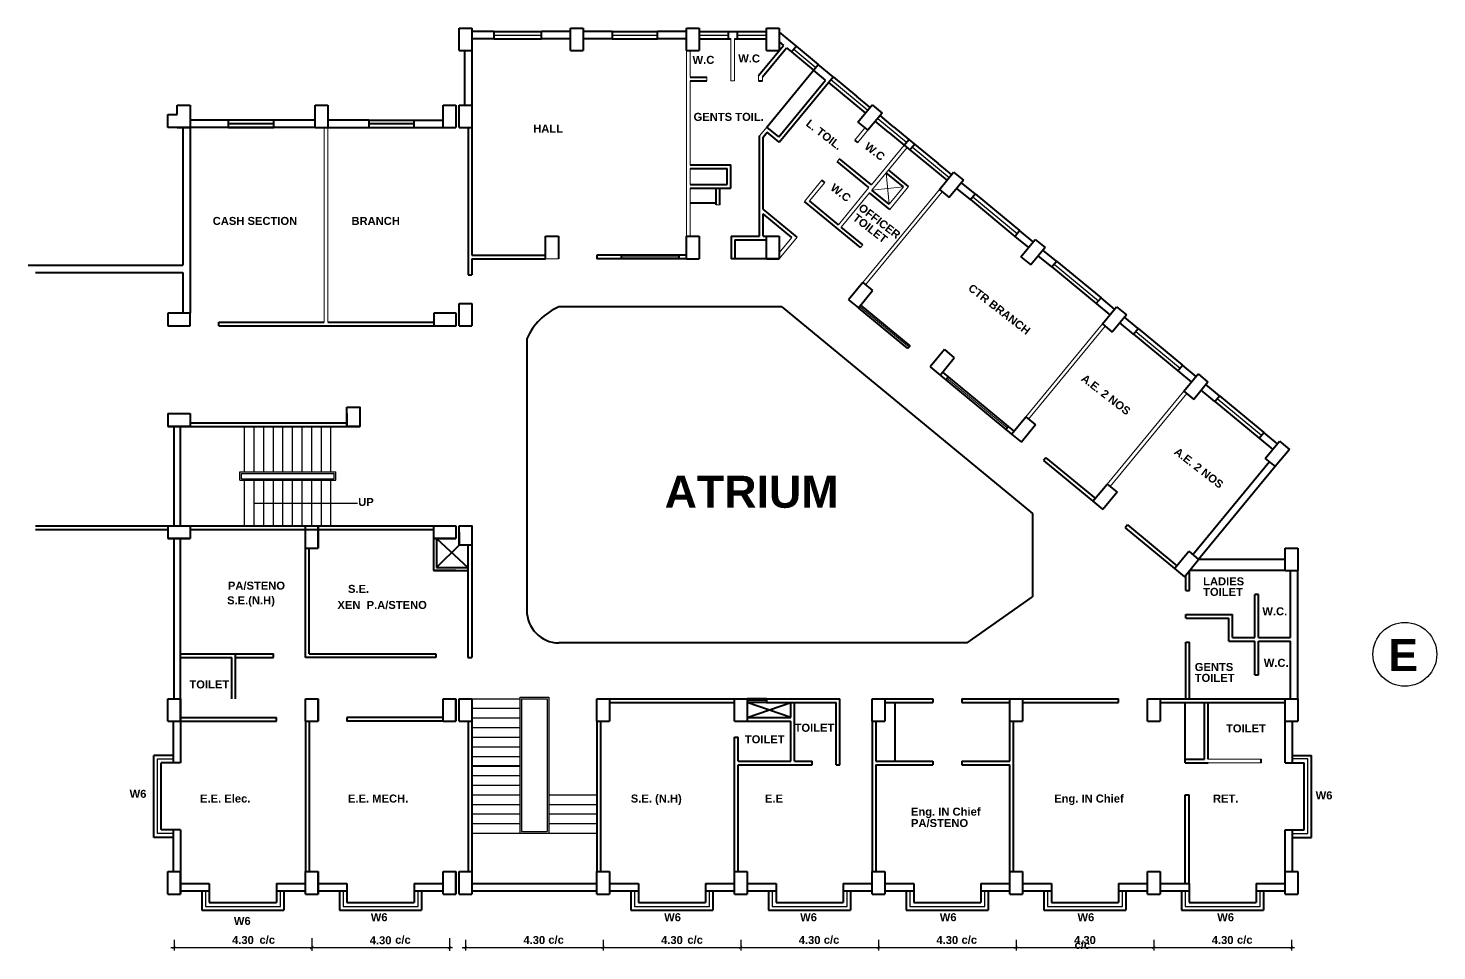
# Model space of a CAD drawing. Header units: inches. Extents: x 1352 to 5457, y 84 to 1168.
# Drawn here: x 2295.65 to 2339.65, y 312.52 to 341.34 of the extents above; entities that cross this region are included whole.
import ezdxf

# ---------------------------------------------------------------- set-up
doc = ezdxf.new("R2010")
doc.units = ezdxf.units.IN
doc.header["$MEASUREMENT"] = 0
doc.header["$PDMODE"] = 35
doc.header["$PDSIZE"] = -0.5
doc.linetypes.add('DASHED2', pattern=[0.375, 0.25, -0.125])
for name, color, linetype, lineweight in [('col', 250, 'Continuous', 40), ('hatch', 250, 'DASHED2', 9), ('text', 250, 'Continuous', 30), ('wall', 7, 'Continuous', 40), ('win', 250, 'Continuous', 30)]:
    doc.layers.add(name, color=color, linetype=linetype, lineweight=lineweight)
doc.styles.get("Standard").update_dxf_attribs({"font": 'arialbd.ttf', "height": 1.5})
doc.dimstyles.get("Standard").update_dxf_attribs({"dimtxt": 0.25, "dimasz": 0.1, "dimexe": 0.1, "dimexo": 0.1, "dimgap": 0.1, "dimtad": 1, "dimzin": 0, "dimdsep": 46, "dimtxsty": 'Standard', "dimblk": 'ARCHTICK', "dimcen": 0.1, "dimdle": 0.1, "dimclrd": 256, "dimadec": 0, "dimazin": 0, "dimtfac": 1, "dimtofl": 0, "dimtmove": 2, "dimatfit": 3, "dimfxl": 1, "dimtolj": 1, "dimtzin": 0, "dimlwd": -1, "dimarcsym": 0})

# ---------------------------------------------------------------- blocks, each defined once
blk = doc.blocks.new('_ArchTick')
at = {"color": 0, "linetype": 'ByBlock', "const_width": 0.15}
blk.add_lwpolyline([(-0.5, -0.5), (0.5, 0.5)], dxfattribs=at)
blk = doc.blocks.new('*D503')
at = {"layer": 'Defpoints', "color": 0, "linetype": 'Continuous', "transparency": 16777216}
for p in [(2300.207, 312.972), (2304.507, 312.972), (2304.507, 312.632)]:
    blk.add_point(p, dxfattribs=at)
at = {"layer": 'text', "color": 0, "linetype": 'Continuous', "lineweight": -2, "transparency": 16777216}
for p, q in [((2300.207, 312.872), (2300.207, 312.532)), ((2304.507, 312.872), (2304.507, 312.532))]:
    blk.add_line(p, q, dxfattribs=at)
at = {"layer": 'text', "linetype": 'Continuous', "transparency": 16777216}
blk.add_line((2300.107, 312.632), (2304.607, 312.632), dxfattribs=at)
at = {"layer": 'text', "linetype": 'Continuous', "transparency": 16777216, "xscale": 0.1, "yscale": 0.1, "zscale": 0.1, "rotation": 180}
blk.add_blockref('_ArchTick', (2300.207, 312.632), dxfattribs=at)
at = {"layer": 'text', "linetype": 'Continuous', "transparency": 16777216, "xscale": 0.1, "yscale": 0.1, "zscale": 0.1}
blk.add_blockref('_ArchTick', (2304.507, 312.632), dxfattribs=at)
at = {"layer": 'text', "color": 0, "linetype": 'Continuous', "transparency": 16777216, "insert": (2302.357, 312.859), "char_height": 0.25, "attachment_point": 5}
blk.add_mtext('\\A1;4.30', dxfattribs=at)
blk = doc.blocks.new('*D504')
at = {"layer": 'Defpoints', "color": 0, "linetype": 'Continuous', "transparency": 16777216}
for p in [(2309.307, 312.972), (2313.607, 312.972), (2313.607, 312.632)]:
    blk.add_point(p, dxfattribs=at)
at = {"layer": 'text', "color": 0, "linetype": 'Continuous', "lineweight": -2, "transparency": 16777216}
for p, q in [((2309.307, 312.872), (2309.307, 312.532)), ((2313.607, 312.872), (2313.607, 312.532))]:
    blk.add_line(p, q, dxfattribs=at)
at = {"layer": 'text', "linetype": 'Continuous', "transparency": 16777216}
blk.add_line((2309.207, 312.632), (2313.707, 312.632), dxfattribs=at)
at = {"layer": 'text', "linetype": 'Continuous', "transparency": 16777216, "xscale": 0.1, "yscale": 0.1, "zscale": 0.1, "rotation": 180}
blk.add_blockref('_ArchTick', (2309.307, 312.632), dxfattribs=at)
at = {"layer": 'text', "linetype": 'Continuous', "transparency": 16777216, "xscale": 0.1, "yscale": 0.1, "zscale": 0.1}
blk.add_blockref('_ArchTick', (2313.607, 312.632), dxfattribs=at)
at = {"layer": 'text', "color": 0, "linetype": 'Continuous', "transparency": 16777216, "insert": (2311.457, 312.859), "char_height": 0.25, "attachment_point": 5}
blk.add_mtext('\\A1;4.30', dxfattribs=at)
blk = doc.blocks.new('*D505')
at = {"layer": 'Defpoints', "color": 0, "linetype": 'Continuous', "transparency": 16777216}
for p in [(2313.607, 312.972), (2317.907, 312.972), (2317.907, 312.632)]:
    blk.add_point(p, dxfattribs=at)
at = {"layer": 'text', "color": 0, "linetype": 'Continuous', "lineweight": -2, "transparency": 16777216}
for p, q in [((2313.607, 312.872), (2313.607, 312.532)), ((2317.907, 312.872), (2317.907, 312.532))]:
    blk.add_line(p, q, dxfattribs=at)
at = {"layer": 'text', "linetype": 'Continuous', "transparency": 16777216}
blk.add_line((2313.507, 312.632), (2318.007, 312.632), dxfattribs=at)
at = {"layer": 'text', "linetype": 'Continuous', "transparency": 16777216, "xscale": 0.1, "yscale": 0.1, "zscale": 0.1, "rotation": 180}
blk.add_blockref('_ArchTick', (2313.607, 312.632), dxfattribs=at)
at = {"layer": 'text', "linetype": 'Continuous', "transparency": 16777216, "xscale": 0.1, "yscale": 0.1, "zscale": 0.1}
blk.add_blockref('_ArchTick', (2317.907, 312.632), dxfattribs=at)
at = {"layer": 'text', "color": 0, "linetype": 'Continuous', "transparency": 16777216, "insert": (2315.757, 312.859), "char_height": 0.25, "attachment_point": 5}
blk.add_mtext('\\A1;4.30', dxfattribs=at)
blk = doc.blocks.new('*D506')
at = {"layer": 'Defpoints', "color": 0, "linetype": 'Continuous', "transparency": 16777216}
for p in [(2317.907, 312.972), (2322.207, 312.972), (2322.207, 312.632)]:
    blk.add_point(p, dxfattribs=at)
at = {"layer": 'text', "color": 0, "linetype": 'Continuous', "lineweight": -2, "transparency": 16777216}
for p, q in [((2317.907, 312.872), (2317.907, 312.532)), ((2322.207, 312.872), (2322.207, 312.532))]:
    blk.add_line(p, q, dxfattribs=at)
at = {"layer": 'text', "linetype": 'Continuous', "transparency": 16777216}
blk.add_line((2317.807, 312.632), (2322.307, 312.632), dxfattribs=at)
at = {"layer": 'text', "linetype": 'Continuous', "transparency": 16777216, "xscale": 0.1, "yscale": 0.1, "zscale": 0.1, "rotation": 180}
blk.add_blockref('_ArchTick', (2317.907, 312.632), dxfattribs=at)
at = {"layer": 'text', "linetype": 'Continuous', "transparency": 16777216, "xscale": 0.1, "yscale": 0.1, "zscale": 0.1}
blk.add_blockref('_ArchTick', (2322.207, 312.632), dxfattribs=at)
at = {"layer": 'text', "color": 0, "linetype": 'Continuous', "transparency": 16777216, "insert": (2320.057, 312.859), "char_height": 0.25, "attachment_point": 5}
blk.add_mtext('\\A1;4.30', dxfattribs=at)
blk = doc.blocks.new('*D507')
at = {"layer": 'Defpoints', "color": 0, "linetype": 'Continuous', "transparency": 16777216}
for p in [(2322.207, 312.972), (2326.507, 312.972), (2326.507, 312.632)]:
    blk.add_point(p, dxfattribs=at)
at = {"layer": 'text', "color": 0, "linetype": 'Continuous', "lineweight": -2, "transparency": 16777216}
for p, q in [((2322.207, 312.872), (2322.207, 312.532)), ((2326.507, 312.872), (2326.507, 312.532))]:
    blk.add_line(p, q, dxfattribs=at)
at = {"layer": 'text', "linetype": 'Continuous', "transparency": 16777216}
blk.add_line((2322.107, 312.632), (2326.607, 312.632), dxfattribs=at)
at = {"layer": 'text', "linetype": 'Continuous', "transparency": 16777216, "xscale": 0.1, "yscale": 0.1, "zscale": 0.1, "rotation": 180}
blk.add_blockref('_ArchTick', (2322.207, 312.632), dxfattribs=at)
at = {"layer": 'text', "linetype": 'Continuous', "transparency": 16777216, "xscale": 0.1, "yscale": 0.1, "zscale": 0.1}
blk.add_blockref('_ArchTick', (2326.507, 312.632), dxfattribs=at)
at = {"layer": 'text', "color": 0, "linetype": 'Continuous', "transparency": 16777216, "insert": (2324.357, 312.859), "char_height": 0.25, "attachment_point": 5}
blk.add_mtext('\\A1;4.30', dxfattribs=at)
blk = doc.blocks.new('*D508')
at = {"layer": 'Defpoints', "color": 0, "linetype": 'Continuous', "transparency": 16777216}
for p in [(2326.507, 312.972), (2330.807, 312.972), (2330.807, 312.632)]:
    blk.add_point(p, dxfattribs=at)
at = {"layer": 'text', "color": 0, "linetype": 'Continuous', "lineweight": -2, "transparency": 16777216}
for p, q in [((2326.507, 312.872), (2326.507, 312.532)), ((2330.807, 312.872), (2330.807, 312.532))]:
    blk.add_line(p, q, dxfattribs=at)
at = {"layer": 'text', "linetype": 'Continuous', "transparency": 16777216}
blk.add_line((2326.407, 312.632), (2330.907, 312.632), dxfattribs=at)
at = {"layer": 'text', "linetype": 'Continuous', "transparency": 16777216, "xscale": 0.1, "yscale": 0.1, "zscale": 0.1, "rotation": 180}
blk.add_blockref('_ArchTick', (2326.507, 312.632), dxfattribs=at)
at = {"layer": 'text', "linetype": 'Continuous', "transparency": 16777216, "xscale": 0.1, "yscale": 0.1, "zscale": 0.1}
blk.add_blockref('_ArchTick', (2330.807, 312.632), dxfattribs=at)
at = {"layer": 'text', "color": 0, "linetype": 'Continuous', "transparency": 16777216, "insert": (2328.657, 312.859), "char_height": 0.25, "attachment_point": 5}
blk.add_mtext('\\A1;4.30', dxfattribs=at)
blk = doc.blocks.new('*D509')
at = {"layer": 'Defpoints', "color": 0, "linetype": 'Continuous', "transparency": 16777216}
for p in [(2330.807, 312.972), (2335.107, 312.972), (2335.107, 312.632)]:
    blk.add_point(p, dxfattribs=at)
at = {"layer": 'text', "color": 0, "linetype": 'Continuous', "lineweight": -2, "transparency": 16777216}
for p, q in [((2330.807, 312.872), (2330.807, 312.532)), ((2335.107, 312.872), (2335.107, 312.532))]:
    blk.add_line(p, q, dxfattribs=at)
at = {"layer": 'text', "linetype": 'Continuous', "transparency": 16777216}
blk.add_line((2330.707, 312.632), (2335.207, 312.632), dxfattribs=at)
at = {"layer": 'text', "linetype": 'Continuous', "transparency": 16777216, "xscale": 0.1, "yscale": 0.1, "zscale": 0.1, "rotation": 180}
blk.add_blockref('_ArchTick', (2330.807, 312.632), dxfattribs=at)
at = {"layer": 'text', "linetype": 'Continuous', "transparency": 16777216, "xscale": 0.1, "yscale": 0.1, "zscale": 0.1}
blk.add_blockref('_ArchTick', (2335.107, 312.632), dxfattribs=at)
at = {"layer": 'text', "color": 0, "linetype": 'Continuous', "transparency": 16777216, "insert": (2332.957, 312.859), "char_height": 0.25, "attachment_point": 5}
blk.add_mtext('\\A1;4.30', dxfattribs=at)
blk = doc.blocks.new('*D510')
at = {"layer": 'Defpoints', "color": 0, "linetype": 'Continuous', "transparency": 16777216}
for p in [(2304.507, 313.02), (2308.807, 313.02), (2308.807, 312.624)]:
    blk.add_point(p, dxfattribs=at)
at = {"layer": 'text', "color": 0, "linetype": 'Continuous', "lineweight": -2, "transparency": 16777216}
for p, q in [((2304.507, 312.92), (2304.507, 312.524)), ((2308.807, 312.92), (2308.807, 312.524))]:
    blk.add_line(p, q, dxfattribs=at)
at = {"layer": 'text', "linetype": 'Continuous', "transparency": 16777216}
blk.add_line((2304.407, 312.624), (2308.907, 312.624), dxfattribs=at)
at = {"layer": 'text', "linetype": 'Continuous', "transparency": 16777216, "xscale": 0.1, "yscale": 0.1, "zscale": 0.1, "rotation": 180}
blk.add_blockref('_ArchTick', (2304.507, 312.624), dxfattribs=at)
at = {"layer": 'text', "linetype": 'Continuous', "transparency": 16777216, "xscale": 0.1, "yscale": 0.1, "zscale": 0.1}
blk.add_blockref('_ArchTick', (2308.807, 312.624), dxfattribs=at)
at = {"layer": 'text', "color": 0, "linetype": 'Continuous', "transparency": 16777216, "insert": (2306.657, 312.852), "char_height": 0.25, "attachment_point": 5}
blk.add_mtext('\\A1;4.30', dxfattribs=at)

msp = doc.modelspace()

# ---------------------------------------------------------------- linework, layer by layer
at = {"layer": 'col'}
for p, q in [((2309.107, 341.339), (2309.507, 341.339)), ((2309.107, 340.639), (2309.107, 341.339)), ((2309.507, 341.339), (2309.507, 340.639)), ((2312.585, 341.339), (2312.985, 341.339)), ((2312.585, 340.639), (2312.585, 341.339)), ((2312.985, 341.339), (2312.985, 340.639)), ((2316.209, 341.337), (2316.609, 341.337)), ((2316.209, 340.637), (2316.209, 341.337)), ((2316.609, 341.337), (2316.609, 340.637)), ((2318.709, 341.339), (2319.109, 341.339)), ((2318.709, 340.639), (2318.709, 341.339)), ((2319.109, 341.339), (2319.109, 340.639)), ((2309.107, 340.639), (2309.507, 340.639)), ((2309.107, 340.639), (2309.507, 340.639)), ((2312.585, 340.639), (2312.985, 340.639)), ((2312.585, 340.639), (2312.985, 340.639)), ((2316.209, 340.637), (2316.609, 340.637)), ((2318.465, 339.859), (2319.242, 340.801)), ((2318.58, 339.818), (2319.331, 340.727)), ((2318.709, 340.639), (2319.109, 340.639)), ((2319.487, 340.598), (2319.634, 340.776)), ((2318.717, 338.252), (2320.328, 340.203)), ((2319.091, 337.943), (2320.555, 339.717)), ((2320.644, 339.644), (2320.791, 339.821)), ((2319.107, 337.781), (2320.644, 339.644)), ((2300.307, 338.939), (2300.707, 338.939)), ((2300.307, 338.639), (2300.307, 338.939)), ((2300.707, 338.939), (2300.707, 338.239)), ((2304.609, 338.939), (2305.009, 338.939)), ((2304.609, 338.239), (2304.609, 338.939)), ((2305.009, 338.939), (2305.009, 338.239)), ((2308.607, 338.939), (2309.007, 338.939)), ((2308.607, 338.239), (2308.607, 338.939)), ((2309.007, 338.939), (2309.007, 338.239)), ((2309.107, 338.939), (2309.507, 338.939)), ((2309.107, 338.239), (2309.107, 338.939)), ((2309.507, 338.939), (2309.507, 334.254)), ((2321.565, 338.403), (2322.011, 338.943)), ((2322.011, 338.943), (2322.319, 338.689)), ((2300.007, 338.239), (2300.007, 338.639)), ((2300.007, 338.639), (2300.307, 338.639)), ((2321.565, 338.403), (2321.874, 338.149)), ((2322.319, 338.689), (2321.874, 338.149)), ((2300.707, 338.239), (2300.007, 338.239)), ((2300.307, 338.239), (2300.707, 338.239)), ((2300.307, 338.239), (2300.707, 338.239)), ((2304.609, 338.239), (2305.009, 338.239)), ((2304.609, 338.239), (2308.607, 338.239)), ((2308.607, 338.239), (2309.007, 338.239)), ((2308.607, 338.239), (2309.007, 338.239)), ((2309.107, 338.239), (2309.507, 338.239)), ((2309.107, 338.239), (2309.507, 338.239)), ((2309.392, 338.239), (2309.392, 333.639)), ((2318.494, 334.839), (2318.494, 337.981)), ((2318.609, 337.94), (2318.733, 338.09)), ((2318.609, 335.688), (2318.609, 337.94)), ((2316.324, 337.069), (2317.594, 337.069)), ((2317.594, 336.339), (2317.594, 337.069)), ((2316.324, 336.954), (2317.479, 336.954)), ((2317.479, 336.454), (2317.479, 336.954)), ((2324.11, 336.303), (2324.556, 336.842)), ((2324.556, 336.842), (2324.864, 336.588)), ((2316.324, 336.454), (2317.479, 336.454)), ((2316.324, 336.339), (2317.594, 336.339)), ((2317.14, 335.818), (2317.14, 336.339)), ((2317.255, 335.818), (2317.255, 336.339)), ((2324.11, 336.303), (2324.419, 336.048)), ((2324.864, 336.588), (2324.419, 336.048)), ((2316.324, 335.889), (2317.14, 335.889)), ((2318.609, 334.839), (2318.609, 335.539)), ((2311.809, 334.839), (2312.209, 334.839)), ((2311.809, 334.139), (2311.809, 334.839)), ((2312.209, 334.839), (2312.209, 334.139)), ((2316.209, 334.839), (2316.609, 334.839)), ((2316.209, 334.139), (2316.209, 334.839)), ((2316.609, 334.839), (2316.609, 334.139)), ((2317.609, 334.839), (2318.494, 334.839)), ((2317.609, 334.839), (2317.609, 334.139)), ((2318.609, 334.839), (2319.109, 334.839)), ((2318.709, 334.139), (2318.709, 334.839)), ((2319.109, 334.839), (2319.109, 334.139)), ((2317.724, 334.724), (2318.709, 334.724)), ((2317.724, 334.724), (2317.724, 334.139)), ((2326.655, 334.202), (2327.101, 334.742)), ((2327.409, 334.487), (2326.964, 333.947)), ((2327.101, 334.742), (2327.409, 334.487)), ((2309.507, 334.254), (2311.809, 334.254)), ((2309.507, 334.139), (2311.809, 334.139)), ((2309.507, 334.139), (2309.507, 333.639)), ((2313.409, 334.254), (2313.409, 334.139)), ((2314.169, 334.254), (2314.169, 334.139)), ((2315.979, 334.139), (2315.979, 334.254)), ((2316.209, 334.139), (2316.609, 334.139)), ((2318.709, 334.139), (2319.109, 334.139)), ((2326.655, 334.202), (2326.964, 333.947)), ((2309.392, 333.639), (2309.507, 333.639)), ((2321.717, 333.397), (2321.272, 332.856)), ((2321.582, 332.602), (2322.026, 333.143)), ((2321.717, 333.397), (2322.026, 333.143)), ((2309.107, 332.739), (2309.507, 332.739)), ((2309.107, 332.039), (2309.107, 332.739)), ((2309.507, 332.739), (2309.507, 332.039)), ((2321.272, 332.856), (2321.582, 332.602)), ((2329.2, 332.101), (2329.646, 332.641)), ((2329.646, 332.641), (2329.954, 332.386)), ((2300.707, 332.439), (2300.007, 332.439)), ((2300.007, 332.439), (2300.007, 332.039)), ((2300.707, 332.039), (2300.707, 332.439)), ((2309.019, 332.439), (2308.319, 332.439)), ((2308.319, 332.439), (2308.319, 332.039)), ((2309.019, 332.039), (2309.019, 332.439)), ((2329.954, 332.386), (2329.509, 331.846)), ((2300.007, 332.039), (2300.707, 332.039)), ((2301.607, 332.039), (2301.607, 332.154)), ((2301.607, 332.154), (2304.894, 332.154)), ((2301.607, 332.039), (2309.019, 332.039)), ((2305.009, 332.154), (2308.319, 332.154)), ((2309.107, 332.039), (2309.507, 332.039)), ((2309.107, 332.039), (2309.507, 332.039)), ((2309.107, 332.039), (2309.507, 332.039)), ((2329.2, 332.101), (2329.509, 331.846)), ((2323.2, 331.421), (2323.127, 331.332)), ((2324.266, 331.301), (2323.822, 330.761)), ((2324.131, 330.507), (2324.576, 331.047)), ((2324.266, 331.301), (2324.576, 331.047)), ((2323.822, 330.761), (2324.131, 330.507)), ((2324.309, 330.361), (2324.381, 330.449)), ((2331.745, 330), (2332.191, 330.54)), ((2332.191, 330.54), (2332.499, 330.286)), ((2331.745, 330), (2332.054, 329.746)), ((2332.499, 330.286), (2332.054, 329.746)), ((2300.007, 329.303), (2300.007, 328.903)), ((2300.007, 329.303), (2300.707, 329.303)), ((2300.707, 329.303), (2300.707, 328.903)), ((2305.607, 329.303), (2305.607, 328.903)), ((2326.363, 328.664), (2326.809, 329.204)), ((2326.809, 329.204), (2327.117, 328.949)), ((2300.007, 328.903), (2300.707, 328.903)), ((2300.707, 328.903), (2300.007, 328.903)), ((2326.186, 328.81), (2326.259, 328.899)), ((2327.117, 328.949), (2326.672, 328.409)), ((2326.363, 328.664), (2326.672, 328.409)), ((2326.363, 328.664), (2326.672, 328.409)), ((2334.29, 327.9), (2334.736, 328.439)), ((2334.736, 328.439), (2335.044, 328.185)), ((2327.439, 327.925), (2327.366, 327.836)), ((2334.29, 327.9), (2334.599, 327.645)), ((2335.044, 328.185), (2334.599, 327.645)), ((2328.908, 326.563), (2329.354, 327.103)), ((2329.354, 327.103), (2329.662, 326.849)), ((2328.908, 326.563), (2329.217, 326.309)), ((2328.908, 326.563), (2329.217, 326.309)), ((2329.662, 326.849), (2329.217, 326.309)), ((2300.007, 325.798), (2300.007, 325.398)), ((2300.007, 325.798), (2300.707, 325.798)), ((2300.707, 325.798), (2300.707, 325.398)), ((2304.307, 325.798), (2304.707, 325.798)), ((2304.307, 325.098), (2304.307, 325.798)), ((2304.707, 325.098), (2304.707, 325.798)), ((2304.707, 325.798), (2304.707, 325.098)), ((2308.307, 325.798), (2308.307, 325.398)), ((2308.307, 325.798), (2309.007, 325.798)), ((2309.007, 325.798), (2309.007, 325.398)), ((2309.107, 325.598), (2309.107, 325.198)), ((2329.984, 325.824), (2329.911, 325.736)), ((2300.007, 325.398), (2300.707, 325.398)), ((2300.707, 325.398), (2300.007, 325.398)), ((2308.307, 325.398), (2309.007, 325.398)), ((2309.007, 325.398), (2308.307, 325.398)), ((2304.307, 325.098), (2304.707, 325.098)), ((2331.453, 324.463), (2331.899, 325.002)), ((2331.762, 324.208), (2332.207, 324.748)), ((2331.899, 325.002), (2332.207, 324.748)), ((2334.907, 325.098), (2335.307, 325.098)), ((2334.907, 324.398), (2334.907, 325.098)), ((2335.307, 325.098), (2335.307, 324.398)), ((2309.007, 324.398), (2308.307, 324.398)), ((2331.453, 324.463), (2331.762, 324.208)), ((2331.453, 324.463), (2331.762, 324.208)), ((2334.907, 324.398), (2335.307, 324.398)), ((2300.007, 320.398), (2300.407, 320.398)), ((2300.007, 319.698), (2300.007, 320.398)), ((2300.407, 319.698), (2300.407, 320.398)), ((2300.407, 320.398), (2300.407, 319.698)), ((2304.307, 320.398), (2304.707, 320.398)), ((2304.307, 319.698), (2304.307, 320.398)), ((2304.707, 319.698), (2304.707, 320.398)), ((2304.707, 320.398), (2304.707, 319.698)), ((2308.607, 320.398), (2309.007, 320.398)), ((2308.607, 319.698), (2308.607, 320.398)), ((2309.007, 319.698), (2309.007, 320.398)), ((2309.007, 320.398), (2309.007, 319.698)), ((2309.107, 320.398), (2309.507, 320.398)), ((2309.107, 319.698), (2309.107, 320.398)), ((2309.507, 320.398), (2309.507, 319.698)), ((2313.407, 320.398), (2313.807, 320.398)), ((2313.407, 319.698), (2313.407, 320.398)), ((2313.807, 320.398), (2313.807, 319.698)), ((2317.707, 320.398), (2318.107, 320.398)), ((2317.707, 319.698), (2317.707, 320.398)), ((2318.107, 320.398), (2318.107, 319.698)), ((2322.007, 320.398), (2322.407, 320.398)), ((2322.007, 319.698), (2322.007, 320.398)), ((2322.407, 320.398), (2322.407, 319.698)), ((2326.307, 320.398), (2326.707, 320.398)), ((2326.307, 319.698), (2326.307, 320.398)), ((2326.707, 320.398), (2326.707, 319.698)), ((2329.707, 320.283), (2329.707, 320.398)), ((2330.607, 320.398), (2331.007, 320.398)), ((2330.607, 319.698), (2330.607, 320.398)), ((2331.007, 320.398), (2331.007, 319.698)), ((2334.907, 320.398), (2335.307, 320.398)), ((2334.907, 319.698), (2334.907, 320.398)), ((2335.307, 320.398), (2335.307, 319.698)), ((2300.007, 319.698), (2300.407, 319.698)), ((2304.307, 319.698), (2304.707, 319.698)), ((2308.607, 319.698), (2309.007, 319.698)), ((2309.107, 319.698), (2309.507, 319.698)), ((2313.407, 319.698), (2313.807, 319.698)), ((2317.707, 319.698), (2318.107, 319.698)), ((2322.007, 319.698), (2322.407, 319.698)), ((2326.307, 319.698), (2326.707, 319.698)), ((2330.607, 319.698), (2331.007, 319.698)), ((2334.907, 319.698), (2335.307, 319.698)), ((2300.007, 314.998), (2300.407, 314.998)), ((2300.007, 314.298), (2300.007, 314.998)), ((2300.407, 314.298), (2300.407, 314.998)), ((2300.407, 314.998), (2300.407, 314.298)), ((2304.307, 314.998), (2304.707, 314.998)), ((2304.307, 314.298), (2304.307, 314.998)), ((2304.707, 314.298), (2304.707, 314.998)), ((2304.707, 314.998), (2304.707, 314.298)), ((2308.607, 314.998), (2309.007, 314.998)), ((2308.607, 314.298), (2308.607, 314.998)), ((2309.007, 314.298), (2309.007, 314.998)), ((2309.007, 314.998), (2309.007, 314.298)), ((2309.107, 314.998), (2309.507, 314.998)), ((2309.107, 314.298), (2309.107, 314.998)), ((2309.507, 314.998), (2309.507, 314.298)), ((2313.407, 314.998), (2313.807, 314.998)), ((2313.407, 314.298), (2313.407, 314.998)), ((2313.807, 314.998), (2313.807, 314.298)), ((2317.707, 314.998), (2318.107, 314.998)), ((2317.707, 314.298), (2317.707, 314.998)), ((2318.107, 314.998), (2318.107, 314.298)), ((2322.007, 314.998), (2322.407, 314.998)), ((2322.007, 314.298), (2322.007, 314.998)), ((2322.407, 314.998), (2322.407, 314.298)), ((2326.307, 314.998), (2326.707, 314.998)), ((2326.307, 314.298), (2326.307, 314.998)), ((2326.707, 314.998), (2326.707, 314.298)), ((2330.607, 314.998), (2331.007, 314.998)), ((2330.607, 314.298), (2330.607, 314.998)), ((2331.007, 314.998), (2331.007, 314.298)), ((2334.907, 314.998), (2335.307, 314.998)), ((2334.907, 314.298), (2334.907, 314.998)), ((2335.307, 314.998), (2335.307, 314.298)), ((2300.007, 314.298), (2300.407, 314.298)), ((2304.307, 314.298), (2304.707, 314.298)), ((2308.607, 314.298), (2309.007, 314.298)), ((2309.107, 314.298), (2309.507, 314.298)), ((2313.407, 314.298), (2313.807, 314.298)), ((2317.707, 314.298), (2318.107, 314.298)), ((2322.007, 314.298), (2322.407, 314.298)), ((2326.307, 314.298), (2326.707, 314.298)), ((2330.607, 314.298), (2331.007, 314.298)), ((2334.907, 314.298), (2335.307, 314.298))]:
    msp.add_line(p, q, dxfattribs=at)
for points in [[(2305.607, 329.503), (2306.007, 329.503), (2306.007, 328.903), (2305.607, 328.903)], [(2309.107, 325.798), (2309.507, 325.798), (2309.507, 325.198), (2309.107, 325.198)]]:
    msp.add_lwpolyline(points, close=True, dxfattribs=at)
at = {"layer": 'hatch', "linetype": 'ByBlock'}
for p, q in [((2317.6, 341.008), (2317.6, 339.693)), ((2317.715, 341.008), (2317.715, 339.693)), ((2316.209, 340.637), (2316.209, 334.839)), ((2316.324, 340.637), (2316.324, 339.807)), ((2316.324, 339.692), (2316.324, 337.069)), ((2316.85, 339.807), (2316.85, 339.692)), ((2317.6, 339.693), (2317.715, 339.693)), ((2318.465, 339.859), (2318.465, 339.693)), ((2318.58, 339.818), (2318.58, 339.694)), ((2304.894, 338.239), (2304.894, 332.154)), ((2305.009, 338.239), (2305.009, 332.154)), ((2318.494, 337.981), (2318.717, 338.252)), ((2321.47, 337.84), (2321.785, 338.222)), ((2321.559, 337.767), (2321.874, 338.149)), ((2321.986, 336.446), (2323.012, 337.689)), ((2322.001, 336.284), (2323.1, 337.616)), ((2320.92, 337.173), (2320.993, 337.262)), ((2316.324, 336.954), (2316.324, 336.454)), ((2319.892, 335.928), (2320.442, 336.595)), ((2322.542, 335.84), (2322.447, 336.824)), ((2316.324, 336.339), (2316.324, 334.839)), ((2320.054, 335.944), (2320.531, 336.522)), ((2320.958, 335.201), (2321.91, 336.36)), ((2321.046, 335.128), (2321.928, 336.196)), ((2321.717, 333.397), (2324.114, 336.3)), ((2321.806, 333.323), (2324.202, 336.227)), ((2322.001, 336.284), (2322.988, 336.38)), ((2322.542, 335.84), (2322.988, 336.38)), ((2322.558, 335.678), (2323.15, 336.396)), ((2317.14, 335.818), (2317.255, 335.818)), ((2319.109, 334.139), (2319.669, 334.817)), ((2319.109, 334.319), (2319.506, 334.801)), ((2321.645, 334.487), (2321.718, 334.576)), ((2311.809, 334.139), (2312.209, 334.139)), ((2314.169, 334.196), (2315.979, 334.196)), ((2309.507, 332.039), (2309.507, 332.739)), ((2323.163, 331.376), (2321.62, 332.649)), ((2326.809, 329.204), (2329.2, 332.101)), ((2326.898, 329.131), (2329.289, 332.028)), ((2324.345, 330.405), (2326.222, 328.855)), ((2329.354, 327.103), (2331.745, 330)), ((2329.442, 327.03), (2331.834, 329.927)), ((2332.507, 318.513), (2334.157, 318.513)), ((2332.507, 318.398), (2334.157, 318.398))]:
    msp.add_line(p, q, dxfattribs=at)
at = {"layer": 'text'}
msp.add_circle((2338.65, 321.785), 0.997, dxfattribs=at)
at = {"layer": 'wall', "linetype": 'Continuous'}
for p, q in [((2310.191, 341.239), (2309.507, 341.239)), ((2310.191, 341.009), (2309.507, 341.009)), ((2310.191, 341.239), (2310.191, 341.009)), ((2310.191, 341.239), (2311.685, 341.239)), ((2310.191, 341.009), (2311.685, 341.009)), ((2311.685, 341.009), (2311.685, 341.239)), ((2312.585, 341.239), (2311.685, 341.239)), ((2312.585, 341.009), (2311.685, 341.009)), ((2313.885, 341.238), (2312.985, 341.239)), ((2313.885, 341.008), (2312.985, 341.009)), ((2313.885, 341.238), (2313.885, 341.008)), ((2313.885, 341.238), (2315.309, 341.238)), ((2313.885, 341.008), (2315.309, 341.007)), ((2315.309, 341.007), (2315.309, 341.237)), ((2316.209, 341.237), (2315.309, 341.237)), ((2316.209, 341.007), (2315.309, 341.007)), ((2316.609, 341.237), (2317.509, 341.238)), ((2316.609, 341.007), (2317.509, 341.008)), ((2317.509, 341.238), (2317.509, 341.008)), ((2317.509, 341.238), (2317.809, 341.238)), ((2317.509, 341.008), (2317.6, 341.008)), ((2317.715, 341.008), (2317.809, 341.008)), ((2317.809, 341.238), (2318.709, 341.239)), ((2317.809, 341.008), (2317.809, 341.238)), ((2317.809, 341.008), (2318.709, 341.009)), ((2319.109, 341.209), (2319.634, 340.776)), ((2309.277, 340.639), (2309.277, 338.939)), ((2309.507, 340.639), (2309.507, 338.939)), ((2319.109, 340.911), (2319.242, 340.801)), ((2319.331, 340.727), (2319.487, 340.598)), ((2319.487, 340.598), (2320.181, 340.026)), ((2319.634, 340.776), (2320.328, 340.203)), ((2320.791, 339.821), (2320.328, 340.203)), ((2316.324, 339.807), (2316.85, 339.807)), ((2316.324, 339.692), (2316.85, 339.692)), ((2318.465, 339.694), (2318.58, 339.694)), ((2320.555, 339.717), (2320.181, 340.026)), ((2320.791, 339.821), (2321.523, 339.216)), ((2320.644, 339.644), (2321.377, 339.039)), ((2321.377, 339.039), (2321.801, 338.689)), ((2321.947, 338.866), (2321.523, 339.216)), ((2304.609, 338.469), (2300.707, 338.469)), ((2301.896, 338.469), (2301.896, 338.256)), ((2301.896, 338.465), (2301.896, 338.235)), ((2303.319, 338.259), (2303.319, 338.469)), ((2303.319, 338.238), (2303.319, 338.469)), ((2306.284, 338.469), (2305.009, 338.469)), ((2306.284, 338.469), (2306.284, 338.256)), ((2306.284, 338.469), (2308.607, 338.469)), ((2306.284, 338.465), (2306.284, 338.235)), ((2307.707, 338.259), (2307.707, 338.469)), ((2307.707, 338.238), (2307.707, 338.469)), ((2322.534, 338.084), (2322.109, 338.434)), ((2322.68, 338.261), (2322.256, 338.611)), ((2300.477, 338.239), (2300.477, 333.939)), ((2304.609, 338.239), (2300.707, 338.239)), ((2300.707, 338.239), (2300.707, 332.439)), ((2301.896, 338.239), (2303.319, 338.238)), ((2306.284, 338.239), (2307.707, 338.238)), ((2319.091, 337.943), (2318.717, 338.252)), ((2319.107, 337.781), (2318.733, 338.09)), ((2322.534, 338.084), (2323.012, 337.689)), ((2322.68, 338.261), (2323.158, 337.867)), ((2321.559, 337.767), (2321.469, 337.841)), ((2323.012, 337.689), (2323.158, 337.867)), ((2323.012, 337.689), (2323.189, 337.543)), ((2323.158, 337.867), (2323.336, 337.72)), ((2323.189, 337.543), (2323.336, 337.72)), ((2323.189, 337.543), (2323.922, 336.938)), ((2323.336, 337.72), (2324.068, 337.115)), ((2321.91, 336.36), (2320.92, 337.173)), ((2321.986, 336.446), (2320.993, 337.262)), ((2324.492, 336.765), (2324.068, 337.115)), ((2320.531, 336.522), (2320.442, 336.595)), ((2322.988, 336.38), (2322.446, 336.825)), ((2323.15, 336.396), (2322.519, 336.914)), ((2323.922, 336.938), (2324.346, 336.588)), ((2321.837, 336.271), (2321.837, 336.271)), ((2322.558, 335.678), (2321.928, 336.196)), ((2322.542, 335.84), (2322.001, 336.284)), ((2325.079, 335.983), (2324.654, 336.333)), ((2325.225, 336.161), (2324.801, 336.511)), ((2325.079, 335.983), (2325.225, 336.161)), ((2325.225, 336.161), (2326.613, 335.015)), ((2321.645, 334.487), (2319.892, 335.928)), ((2320.958, 335.201), (2320.054, 335.944)), ((2325.079, 335.983), (2326.467, 334.837)), ((2319.669, 334.817), (2318.609, 335.688)), ((2319.506, 334.801), (2318.609, 335.539)), ((2321.718, 334.576), (2321.046, 335.128)), ((2326.467, 334.837), (2326.613, 335.015)), ((2326.467, 334.837), (2326.891, 334.487)), ((2327.037, 334.665), (2326.613, 335.015)), ((2327.77, 334.06), (2327.346, 334.41)), ((2316.209, 334.254), (2313.409, 334.254)), ((2316.209, 334.139), (2313.409, 334.139)), ((2319.109, 334.139), (2317.609, 334.139)), ((2327.624, 333.882), (2327.199, 334.233)), ((2327.624, 333.882), (2327.77, 334.06)), ((2327.77, 334.06), (2329.158, 332.914)), ((2300.477, 333.709), (2300.477, 332.439)), ((2327.624, 333.882), (2329.012, 332.737)), ((2319.192, 332.639), (2312.224, 332.639)), ((2319.192, 332.639), (2327.017, 326.18)), ((2323.2, 331.421), (2321.655, 332.691)), ((2329.012, 332.737), (2329.158, 332.914)), ((2329.012, 332.737), (2329.436, 332.386)), ((2329.582, 332.564), (2329.158, 332.914)), ((2323.127, 331.332), (2321.582, 332.602)), ((2330.315, 331.959), (2329.891, 332.309)), ((2330.168, 331.782), (2329.744, 332.132)), ((2330.168, 331.782), (2330.315, 331.959)), ((2330.168, 331.782), (2331.557, 330.636)), ((2330.315, 331.959), (2331.703, 330.813)), ((2311.224, 331.639), (2311.224, 323.139)), ((2324.131, 330.507), (2326.363, 328.664)), ((2324.204, 330.595), (2326.436, 328.753)), ((2331.557, 330.636), (2331.703, 330.813)), ((2331.557, 330.636), (2331.981, 330.286)), ((2332.127, 330.463), (2331.703, 330.813)), ((2332.713, 329.681), (2332.289, 330.031)), ((2332.86, 329.858), (2332.436, 330.208)), ((2332.713, 329.681), (2332.86, 329.858)), ((2332.713, 329.681), (2334.102, 328.535)), ((2332.86, 329.858), (2334.248, 328.712)), ((2300.207, 325.798), (2300.207, 328.903)), ((2300.407, 325.798), (2300.407, 328.903)), ((2300.707, 329.018), (2305.607, 329.018)), ((2300.707, 328.903), (2306.007, 328.903)), ((2334.102, 328.535), (2334.248, 328.712)), ((2334.672, 328.362), (2334.248, 328.712)), ((2334.102, 328.535), (2334.526, 328.185)), ((2327.366, 327.836), (2328.908, 326.563)), ((2327.439, 327.925), (2328.981, 326.652)), ((2334.421, 327.791), (2332.03, 324.894)), ((2334.599, 327.645), (2332.207, 324.748)), ((2327.017, 326.18), (2327.017, 323.58)), ((2295.879, 325.798), (2300.407, 325.798)), ((2295.879, 325.683), (2300.007, 325.683)), ((2300.707, 325.798), (2308.307, 325.798)), ((2300.707, 325.683), (2308.307, 325.683)), ((2329.911, 325.736), (2331.453, 324.463)), ((2329.984, 325.824), (2331.526, 324.551)), ((2300.207, 320.398), (2300.207, 325.398)), ((2300.407, 320.398), (2300.407, 325.398)), ((2308.307, 325.398), (2308.307, 324.398)), ((2308.407, 325.398), (2308.407, 324.498)), ((2308.407, 325.398), (2309.386, 324.498)), ((2309.107, 325.198), (2308.407, 324.498)), ((2309.386, 325.198), (2309.386, 321.688)), ((2309.507, 325.198), (2309.507, 321.688)), ((2304.307, 321.688), (2304.307, 325.098)), ((2304.422, 321.803), (2304.422, 325.098)), ((2334.907, 324.748), (2332.207, 324.748)), ((2308.307, 324.398), (2309.386, 324.398)), ((2308.407, 324.498), (2309.386, 324.498)), ((2334.907, 324.398), (2331.918, 324.398)), ((2331.922, 323.778), (2331.922, 324.403)), ((2335.077, 322.313), (2335.077, 324.398)), ((2335.307, 320.398), (2335.307, 324.398)), ((2331.807, 323.778), (2331.807, 324.263)), ((2324.974, 322.139), (2327.017, 323.58)), ((2331.807, 323.778), (2331.922, 323.778)), ((2333.962, 322.313), (2333.962, 323.648)), ((2334.077, 323.648), (2333.962, 323.648)), ((2334.077, 322.313), (2334.077, 323.648)), ((2331.807, 323.028), (2333.262, 323.028)), ((2331.807, 322.913), (2331.807, 323.028)), ((2333.262, 322.313), (2333.262, 323.028)), ((2331.807, 322.913), (2333.147, 322.913)), ((2333.147, 322.198), (2333.147, 322.913)), ((2324.974, 322.139), (2312.224, 322.139)), ((2331.807, 322.163), (2331.922, 322.163)), ((2331.807, 320.398), (2331.807, 322.163)), ((2331.922, 320.398), (2331.922, 322.163)), ((2333.147, 322.198), (2333.962, 322.198)), ((2333.262, 322.313), (2333.962, 322.313)), ((2333.962, 321.148), (2333.962, 322.198)), ((2334.077, 322.313), (2335.077, 322.313)), ((2334.077, 322.198), (2335.077, 322.198)), ((2334.077, 321.148), (2334.077, 322.198)), ((2335.077, 320.398), (2335.077, 322.198)), ((2300.407, 321.803), (2302.122, 321.803)), ((2300.407, 321.688), (2302.007, 321.688)), ((2302.007, 320.398), (2302.007, 321.688)), ((2302.122, 320.398), (2302.122, 321.803)), ((2302.122, 321.803), (2303.307, 321.803)), ((2302.122, 321.688), (2303.307, 321.688)), ((2303.307, 321.688), (2303.307, 321.803)), ((2308.386, 321.688), (2304.307, 321.688)), ((2304.422, 321.803), (2308.386, 321.803)), ((2308.386, 321.803), (2308.386, 321.688)), ((2309.386, 321.688), (2309.507, 321.688)), ((2333.962, 321.148), (2334.077, 321.148)), ((2313.807, 320.398), (2317.707, 320.398)), ((2318.707, 320.398), (2318.707, 320.283)), ((2318.707, 320.398), (2321.002, 320.398)), ((2321.002, 318.333), (2321.002, 320.398)), ((2322.407, 320.398), (2323.907, 320.398)), ((2323.907, 320.398), (2323.907, 320.283)), ((2324.807, 320.398), (2326.307, 320.398)), ((2324.807, 320.398), (2324.807, 320.283)), ((2326.707, 320.398), (2329.707, 320.398)), ((2331.007, 320.398), (2334.907, 320.398)), ((2313.807, 320.283), (2317.707, 320.283)), ((2318.107, 319.813), (2319.472, 320.283)), ((2319.472, 319.813), (2318.107, 320.283)), ((2318.707, 320.283), (2320.887, 320.283)), ((2319.472, 319.813), (2319.472, 320.283)), ((2319.587, 318.448), (2319.587, 320.283)), ((2320.887, 318.333), (2320.887, 320.283)), ((2322.407, 320.283), (2323.907, 320.283)), ((2322.722, 320.283), (2322.722, 318.448)), ((2324.807, 320.283), (2326.307, 320.283)), ((2326.707, 320.283), (2329.707, 320.283)), ((2331.007, 320.283), (2334.907, 320.283)), ((2331.792, 318.398), (2331.792, 320.283)), ((2332.392, 318.513), (2332.392, 320.283)), ((2332.507, 318.513), (2332.507, 320.283)), ((2300.177, 319.698), (2300.177, 318.398)), ((2300.407, 319.813), (2303.407, 319.813)), ((2300.407, 319.698), (2300.407, 318.398)), ((2300.407, 319.698), (2303.407, 319.698)), ((2303.407, 319.698), (2303.407, 319.813)), ((2304.307, 319.698), (2304.307, 314.998)), ((2304.422, 319.698), (2304.422, 314.998)), ((2305.607, 319.813), (2305.607, 319.698)), ((2308.607, 319.813), (2305.607, 319.813)), ((2308.607, 319.698), (2305.607, 319.698)), ((2309.392, 319.698), (2309.392, 314.998)), ((2309.507, 319.698), (2309.507, 314.998)), ((2313.407, 319.698), (2313.407, 314.998)), ((2313.522, 319.698), (2313.522, 314.998)), ((2318.107, 319.813), (2319.472, 319.813)), ((2318.107, 319.698), (2319.472, 319.698)), ((2319.472, 318.448), (2319.472, 319.698)), ((2322.007, 319.698), (2322.007, 314.998)), ((2322.122, 319.698), (2322.122, 318.448)), ((2326.307, 318.448), (2326.307, 319.698)), ((2326.422, 314.998), (2326.422, 319.698)), ((2334.907, 318.398), (2334.907, 319.698)), ((2335.137, 318.398), (2335.137, 319.698)), ((2317.707, 314.998), (2317.707, 319.198)), ((2317.707, 319.198), (2317.822, 319.198)), ((2317.822, 318.448), (2317.822, 319.198)), ((2309.507, 318.298), (2311.007, 318.298)), ((2317.822, 318.448), (2319.472, 318.448)), ((2317.822, 314.998), (2317.822, 318.333)), ((2317.822, 318.333), (2320.137, 318.333)), ((2319.587, 318.448), (2320.137, 318.448)), ((2320.137, 318.333), (2320.137, 318.448)), ((2320.887, 318.333), (2321.002, 318.333)), ((2320.887, 318.333), (2321.002, 318.333)), ((2322.122, 318.448), (2323.907, 318.448)), ((2322.122, 318.333), (2323.907, 318.333)), ((2322.122, 318.333), (2322.122, 314.998)), ((2323.907, 318.448), (2323.907, 318.333)), ((2324.807, 318.448), (2326.307, 318.448)), ((2324.807, 318.448), (2324.807, 318.333)), ((2324.807, 318.333), (2326.307, 318.333)), ((2326.307, 314.998), (2326.307, 318.333)), ((2331.792, 318.513), (2332.392, 318.513)), ((2331.792, 318.398), (2332.507, 318.398)), ((2334.157, 318.398), (2334.157, 318.513)), ((2331.792, 317.398), (2331.907, 317.398)), ((2331.792, 314.628), (2331.792, 317.398)), ((2331.907, 314.628), (2331.907, 317.398)), ((2300.177, 316.298), (2300.177, 314.998)), ((2300.407, 316.298), (2300.407, 314.998)), ((2334.907, 314.998), (2334.907, 316.298)), ((2335.137, 314.998), (2335.137, 316.298)), ((2300.407, 314.628), (2301.307, 314.628)), ((2303.407, 314.628), (2304.307, 314.628)), ((2304.707, 314.628), (2305.607, 314.628)), ((2307.707, 314.628), (2308.607, 314.628)), ((2309.507, 314.628), (2313.407, 314.628)), ((2313.807, 314.628), (2314.707, 314.628)), ((2316.807, 314.628), (2317.707, 314.628)), ((2318.107, 314.628), (2319.007, 314.628)), ((2321.107, 314.628), (2322.007, 314.628)), ((2322.407, 314.628), (2323.307, 314.628)), ((2325.407, 314.628), (2326.307, 314.628)), ((2326.707, 314.628), (2327.607, 314.628)), ((2329.707, 314.628), (2330.607, 314.628)), ((2331.007, 314.628), (2331.907, 314.628)), ((2334.007, 314.628), (2334.907, 314.628)), ((2300.407, 314.398), (2301.307, 314.398)), ((2303.407, 314.398), (2304.307, 314.398)), ((2304.707, 314.398), (2305.607, 314.398)), ((2307.707, 314.398), (2308.607, 314.398)), ((2309.507, 314.398), (2313.407, 314.398)), ((2313.807, 314.398), (2314.707, 314.398)), ((2316.807, 314.398), (2317.707, 314.398)), ((2318.107, 314.398), (2319.007, 314.398)), ((2321.107, 314.398), (2322.007, 314.398)), ((2322.407, 314.398), (2323.307, 314.398)), ((2325.407, 314.398), (2326.307, 314.398)), ((2326.707, 314.398), (2327.607, 314.398)), ((2329.707, 314.398), (2330.607, 314.398)), ((2331.007, 314.398), (2331.907, 314.398)), ((2334.007, 314.398), (2334.907, 314.398))]:
    msp.add_line(p, q, dxfattribs=at)
at = {"layer": 'wall'}
for p, q in [((2295.649, 333.939), (2300.477, 333.939)), ((2295.879, 333.709), (2300.477, 333.709)), ((2318.707, 320.398), (2318.107, 320.398)), ((2318.707, 320.283), (2318.107, 320.283)), ((2299.577, 316.068), (2299.577, 318.628)), ((2300.177, 318.628), (2299.577, 318.628)), ((2335.137, 318.628), (2335.737, 318.628)), ((2335.737, 316.068), (2335.737, 318.628)), ((2299.807, 316.298), (2299.807, 318.398)), ((2300.407, 318.398), (2299.807, 318.398)), ((2334.907, 318.398), (2335.507, 318.398)), ((2335.507, 316.298), (2335.507, 318.398)), ((2300.177, 316.068), (2299.577, 316.068)), ((2300.407, 316.298), (2299.807, 316.298)), ((2334.907, 316.298), (2335.507, 316.298)), ((2335.137, 316.068), (2335.737, 316.068)), ((2301.307, 314.628), (2301.307, 314.028)), ((2303.407, 314.628), (2303.407, 314.028)), ((2305.607, 314.628), (2305.607, 314.028)), ((2307.707, 314.628), (2307.707, 314.028)), ((2314.707, 314.628), (2314.707, 314.028)), ((2316.807, 314.628), (2316.807, 314.028)), ((2319.007, 314.628), (2319.007, 314.028)), ((2321.107, 314.628), (2321.107, 314.028)), ((2323.307, 314.628), (2323.307, 314.028)), ((2325.407, 314.628), (2325.407, 314.028)), ((2327.607, 314.628), (2327.607, 314.028)), ((2329.707, 314.628), (2329.707, 314.028)), ((2331.907, 314.628), (2331.907, 314.028)), ((2334.007, 314.628), (2334.007, 314.028)), ((2301.077, 314.398), (2301.077, 313.798)), ((2303.637, 314.398), (2303.637, 313.798)), ((2305.377, 314.398), (2305.377, 313.798)), ((2307.937, 314.398), (2307.937, 313.798)), ((2314.477, 314.398), (2314.477, 313.798)), ((2317.037, 314.398), (2317.037, 313.798)), ((2318.777, 314.398), (2318.777, 313.798)), ((2321.337, 314.398), (2321.337, 313.798)), ((2323.077, 314.398), (2323.077, 313.798)), ((2325.637, 314.398), (2325.637, 313.798)), ((2327.377, 314.398), (2327.377, 313.798)), ((2329.937, 314.398), (2329.937, 313.798)), ((2331.677, 314.398), (2331.677, 313.798)), ((2334.237, 314.398), (2334.237, 313.798)), ((2301.077, 313.798), (2303.637, 313.798)), ((2301.307, 314.028), (2303.407, 314.028)), ((2305.377, 313.798), (2307.937, 313.798)), ((2305.607, 314.028), (2307.707, 314.028)), ((2314.477, 313.798), (2317.037, 313.798)), ((2314.707, 314.028), (2316.807, 314.028)), ((2318.777, 313.798), (2321.337, 313.798)), ((2319.007, 314.028), (2321.107, 314.028)), ((2323.077, 313.798), (2325.637, 313.798)), ((2323.307, 314.028), (2325.407, 314.028)), ((2327.377, 313.798), (2329.937, 313.798)), ((2327.607, 314.028), (2329.707, 314.028)), ((2331.677, 313.798), (2334.237, 313.798)), ((2331.907, 314.028), (2334.007, 314.028))]:
    msp.add_line(p, q, dxfattribs=at)
at = {"layer": 'wall', "linetype": 'Continuous'}
for centre, radius, start, end in [((2313.024, 330.839), 1.969, 113.9562, 156.0438), ((2312.237, 323.152), 1.013, 179.2542, 269.2542)]:
    msp.add_arc(centre, radius, start, end, dxfattribs=at)
at = {"layer": 'win'}
for p, q in [((2310.191, 341.122), (2311.685, 341.123)), ((2313.885, 341.121), (2315.309, 341.123)), ((2316.609, 341.122), (2317.509, 341.123)), ((2317.809, 341.123), (2318.709, 341.124)), ((2319.561, 340.687), (2320.255, 340.114)), ((2320.717, 339.732), (2321.874, 338.777)), ((2301.896, 338.369), (2303.319, 338.371)), ((2301.896, 338.351), (2303.319, 338.353)), ((2306.284, 338.369), (2307.707, 338.371)), ((2306.284, 338.351), (2307.707, 338.353)), ((2322.183, 338.523), (2323.085, 337.778)), ((2323.262, 337.632), (2324.419, 336.677)), ((2325.152, 336.072), (2326.54, 334.926)), ((2327.697, 333.971), (2329.085, 332.825)), ((2330.242, 331.87), (2331.63, 330.725)), ((2332.787, 329.77), (2334.175, 328.624)), ((2302.407, 327.483), (2302.407, 328.903)), ((2302.707, 327.483), (2302.707, 328.903)), ((2303.007, 327.483), (2303.007, 328.903)), ((2303.307, 327.483), (2303.307, 328.903)), ((2303.607, 327.483), (2303.607, 328.903)), ((2303.907, 327.483), (2303.907, 328.903)), ((2304.207, 327.483), (2304.207, 328.903)), ((2304.507, 327.483), (2304.507, 328.903)), ((2304.807, 327.483), (2304.807, 328.903)), ((2305.107, 327.483), (2305.107, 328.903)), ((2302.257, 327.218), (2302.257, 327.483)), ((2302.257, 327.483), (2305.257, 327.483)), ((2302.257, 327.483), (2305.257, 327.483)), ((2302.307, 327.268), (2302.307, 327.433)), ((2302.307, 327.433), (2305.207, 327.433)), ((2305.207, 327.268), (2305.207, 327.433)), ((2305.257, 327.218), (2305.257, 327.483)), ((2302.257, 327.218), (2305.257, 327.218)), ((2302.257, 327.218), (2305.257, 327.218)), ((2302.307, 327.268), (2305.207, 327.268)), ((2302.407, 325.798), (2302.407, 327.218)), ((2302.707, 325.798), (2302.707, 327.218)), ((2303.007, 325.798), (2303.007, 327.218)), ((2303.307, 325.798), (2303.307, 327.218)), ((2303.607, 325.798), (2303.607, 327.218)), ((2303.907, 325.798), (2303.907, 327.218)), ((2304.207, 325.798), (2304.207, 327.218)), ((2304.507, 325.798), (2304.507, 327.218)), ((2304.807, 325.798), (2304.807, 327.218)), ((2305.107, 325.798), (2305.107, 327.218)), ((2309.507, 320.398), (2311.007, 320.398)), ((2311.007, 320.448), (2311.007, 316.198)), ((2311.007, 320.448), (2311.907, 320.448)), ((2311.057, 320.398), (2311.057, 316.248)), ((2311.057, 320.398), (2311.857, 320.398)), ((2311.857, 320.398), (2311.857, 316.248)), ((2311.907, 320.448), (2311.907, 316.198)), ((2318.707, 320.34), (2318.107, 320.34)), ((2309.507, 320.098), (2311.007, 320.098)), ((2309.507, 319.798), (2311.007, 319.798)), ((2309.507, 319.498), (2311.007, 319.498)), ((2309.507, 319.198), (2311.007, 319.198)), ((2309.507, 318.898), (2311.007, 318.898)), ((2309.507, 318.598), (2311.007, 318.598)), ((2299.692, 316.183), (2299.692, 318.517)), ((2299.692, 318.517), (2300.177, 318.517)), ((2335.622, 318.517), (2335.137, 318.517)), ((2335.622, 316.183), (2335.622, 318.517)), ((2309.507, 317.998), (2311.007, 317.998)), ((2309.507, 317.698), (2311.007, 317.698)), ((2309.507, 317.398), (2311.007, 317.398)), ((2311.907, 317.398), (2313.407, 317.398)), ((2309.507, 317.098), (2311.007, 317.098)), ((2309.507, 316.798), (2311.007, 316.798)), ((2311.907, 317.098), (2313.407, 317.098)), ((2311.907, 316.798), (2313.407, 316.798)), ((2309.507, 316.498), (2311.007, 316.498)), ((2311.907, 316.498), (2313.407, 316.498)), ((2300.177, 316.183), (2299.692, 316.183)), ((2309.507, 316.198), (2313.407, 316.198)), ((2311.057, 316.248), (2311.857, 316.248)), ((2311.907, 316.198), (2313.407, 316.198)), ((2335.137, 316.183), (2335.622, 316.183)), ((2301.192, 314.398), (2301.192, 313.913)), ((2303.526, 313.913), (2303.526, 314.398)), ((2305.492, 314.398), (2305.492, 313.913)), ((2307.826, 313.913), (2307.826, 314.398)), ((2314.592, 314.398), (2314.592, 313.913)), ((2316.926, 313.913), (2316.926, 314.398)), ((2318.892, 314.398), (2318.892, 313.913)), ((2321.226, 313.913), (2321.226, 314.398)), ((2323.192, 314.398), (2323.192, 313.913)), ((2325.526, 313.913), (2325.526, 314.398)), ((2327.492, 314.398), (2327.492, 313.913)), ((2329.826, 313.913), (2329.826, 314.398)), ((2331.792, 314.398), (2331.792, 313.913)), ((2334.126, 313.913), (2334.126, 314.398)), ((2301.192, 313.913), (2303.526, 313.913)), ((2305.492, 313.913), (2307.826, 313.913)), ((2314.592, 313.913), (2316.926, 313.913)), ((2318.892, 313.913), (2321.226, 313.913)), ((2323.192, 313.913), (2325.526, 313.913)), ((2327.492, 313.913), (2329.826, 313.913)), ((2331.792, 313.913), (2334.126, 313.913))]:
    msp.add_line(p, q, dxfattribs=at)

# ---------------------------------------------------------------- texts
at = {"layer": 'text'}
for s, height, p in [('W.C', 0.25, (2316.401, 340.224)), ('W.C', 0.25, (2317.828, 340.267)), ('GENTS TOIL.', 0.25, (2316.433, 338.444)), ('HALL', 0.25, (2311.423, 338.079)), ('CASH SECTION ', 0.25, (2301.413, 335.194)), ('BRANCH', 0.25, (2305.746, 335.194)), ('ATRIUM', 1, (2315.529, 326.361)), ('UP ', 0.25, (2305.957, 326.417)), ('PA/STENO', 0.25, (2301.886, 323.804)), ('S.E. ', 0.25, (2305.639, 323.703)), ('TOILET ', 0.25, (2332.348, 323.609)), ('LADIES ', 0.25, (2332.348, 323.937)), ('S.E.(N.H)', 0.25, (2301.862, 323.345)), ('XEN  P.A/STENO', 0.25, (2305.308, 323.201)), ('W.C. ', 0.25, (2334.198, 323.003)), ('E', 1, (2338.131, 321.259)), ('W.C. ', 0.25, (2334.243, 321.393)), ('GENTS ', 0.25, (2332.086, 321.264)), ('TOILET ', 0.25, (2300.686, 320.719)), ('TOILET ', 0.25, (2332.086, 320.924)), ('TOILET ', 0.25, (2319.587, 319.365)), ('TOILET ', 0.25, (2333.064, 319.346)), ('TOILET ', 0.25, (2318.034, 319.006)), ('W6', 0.25, (2298.818, 317.302)), ('E.E. Elec.', 0.25, (2301.018, 317.155)), ('E.E. MECH.', 0.25, (2305.639, 317.155)), ('S.E. (N.H)', 0.25, (2314.472, 317.155)), ('E.E ', 0.25, (2318.664, 317.155)), ('Eng. IN Chief', 0.25, (2327.695, 317.155)), ('RET.', 0.25, (2332.656, 317.155)), ('W6', 0.25, (2335.863, 317.254)), ('Eng. IN Chief', 0.25, (2323.222, 316.746)), ('PA/STENO', 0.25, (2323.223, 316.389)), ('W6', 0.25, (2302.074, 313.333)), ('W6', 0.25, (2306.35, 313.449)), ('W6', 0.25, (2315.514, 313.449)), ('W6', 0.25, (2319.762, 313.449)), ('W6', 0.25, (2324.123, 313.449)), ('W6', 0.25, (2328.424, 313.449)), ('W6', 0.25, (2332.788, 313.449)), ('c/c', 0.25, (2302.873, 312.744)), ('c/c', 0.25, (2307.111, 312.744)), ('c/c', 0.25, (2311.895, 312.744)), ('c/c', 0.25, (2316.238, 312.744)), ('c/c', 0.25, (2320.498, 312.744)), ('c/c', 0.25, (2324.801, 312.744)), ('c/c', 0.25, (2328.333, 312.586)), ('c/c', 0.25, (2333.405, 312.744))]:
    msp.add_text(s, height=height, dxfattribs=at).set_placement(p)
for s, p in [('L. TOIL.', (2319.92, 338.312)), ('W.C', (2321.749, 337.597)), ('W.C', (2320.684, 336.309)), ('OFFICER', (2321.559, 335.681)), ('TOILET', (2321.382, 335.368)), ('CTR BRANCH', (2324.986, 333.173)), ('A.E. 2 NOS', (2328.515, 330.353)), ('A.E. 2 NOS', (2331.417, 328.064))]:
    msp.add_text(s, height=0.25, rotation=322.2657, dxfattribs=at).set_placement(p)

# ---------------------------------------------------------------- dimensions: what is measured, and where the dimension line sits
at = {"layer": 'text', "linetype": 'Continuous'}
for base, p1, p2, picture, middle in [((2304.507, 312.632), (2300.207, 312.972), (2304.507, 312.972), '*D503', (2302.357, 312.859)), ((2308.807, 312.624), (2304.507, 313.02), (2308.807, 313.02), '*D510', (2306.657, 312.852)), ((2313.607, 312.632), (2309.307, 312.972), (2313.607, 312.972), '*D504', (2311.457, 312.859)), ((2317.907, 312.632), (2313.607, 312.972), (2317.907, 312.972), '*D505', (2315.757, 312.859)), ((2322.207, 312.632), (2317.907, 312.972), (2322.207, 312.972), '*D506', (2320.057, 312.859)), ((2326.507, 312.632), (2322.207, 312.972), (2326.507, 312.972), '*D507', (2324.357, 312.859)), ((2330.807, 312.632), (2326.507, 312.972), (2330.807, 312.972), '*D508', (2328.657, 312.859)), ((2335.107, 312.632), (2330.807, 312.972), (2335.107, 312.972), '*D509', (2332.957, 312.859))]:
    dim = msp.add_linear_dim(base=base, p1=p1, p2=p2, dimstyle='Standard', dxfattribs=at)
    dim.commit()
    dim.dimension.update_dxf_attribs({"geometry": picture, "text_midpoint": middle})

# ---------------------------------------------------------------- leaders
msp.add_leader([(2302.707, 326.508), (2305.94, 326.508)], dimstyle='Standard', override={"dimgap": 0.1, "dimtad": 0}, dxfattribs=at)

doc.saveas('drawing.dxf')
